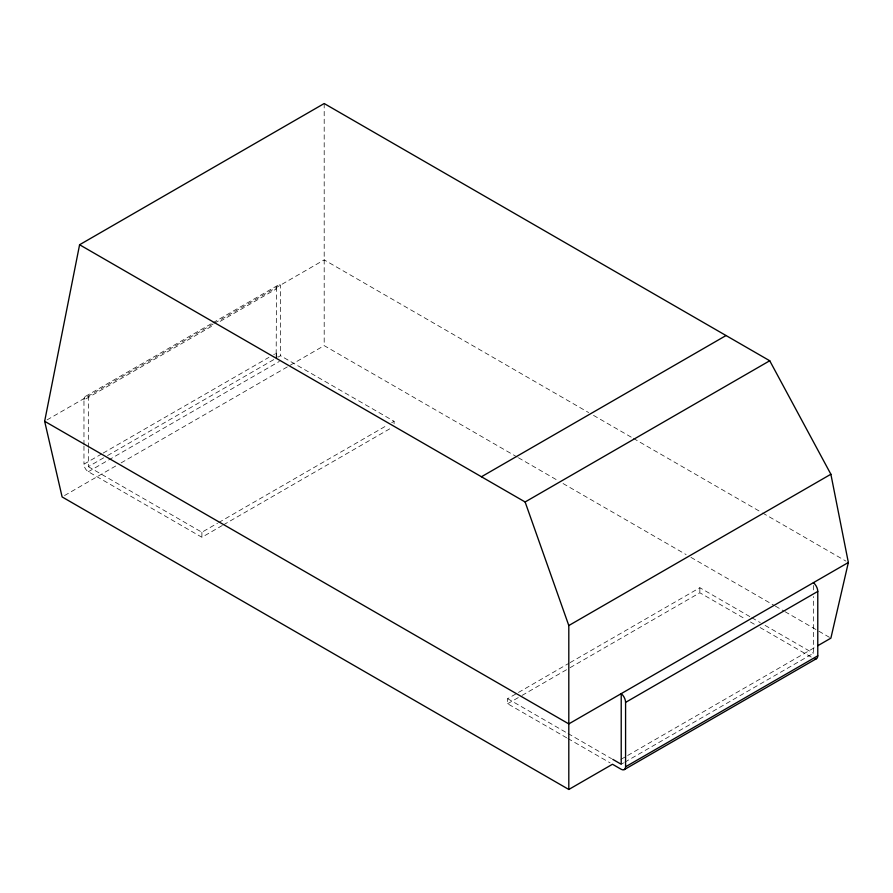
<?xml version="1.0" encoding="UTF-8"?>
<svg xmlns="http://www.w3.org/2000/svg" width="893" height="893" viewBox="0 0 893 893"><rect width="100%" height="100%" fill="white"/><g stroke="black" fill="none" stroke-linecap="round" stroke-linejoin="round"><path stroke-width="0.67" stroke-dasharray="4.46 3.35" d="M278.114 357.1L280.525 355.715L280.558 285.09A8.149 4.711 60 0 0 276.183 289.019L218.506 322.317M394.081 423.807L394.092 421.284L280.525 355.715M276.495 287.033L276.149 358.238L276.149 353.193L273.749 354.577M85.605 396.291L211.741 323.467M212.936 322.775L277.823 285.313M47.016 419.922L213.26 323.936M214.465 323.244L324.192 259.885L588.688 412.588M83.964 444.625L83.964 399.997L213.695 325.097M222.312 525.497L201.896 537.285L88.329 471.716A6.173 3.572 60 0 1 83.964 464.159L101.981 453.756M103.175 453.064L268.938 357.356M88.329 448.677L88.329 466.671L106.345 456.278M107.551 455.575L276.919 357.792M88.329 471.716L279.319 361.453M64.53 495.548L116.28 465.666M121.091 462.898L324.192 345.624L517.214 457.071M88.329 466.671L201.896 532.239L217.512 523.231M218.707 522.539L386.881 425.448M391.681 422.668L394.092 421.284M223.518 524.805L391.681 427.714M566.698 737.819L507.648 703.729L507.648 698.683L517.259 693.135M518.465 692.443L568.908 663.309M570.114 662.617L699.844 587.728L750.578 617.018M507.648 703.729L520.865 696.093M522.07 695.401L568.908 668.355M570.114 667.663L699.844 592.762L745.633 619.206M620.892 759.396L815.387 647.101M621.215 764.252L623.615 762.868M624.821 762.164L813.411 653.285L813.411 596.524M593.521 415.379L632.166 437.693M633.371 438.385L761.394 512.303M762.6 512.995L845.939 561.105M518.42 457.763L558.237 480.747M563.059 483.537L686.114 554.575M690.936 557.366L774.175 605.421M775.381 606.124L783.831 610.991M785.036 611.694L829.675 637.457M751.794 617.722L760.244 622.6M765.078 625.39L813.411 653.285M750.444 621.986L755.266 624.765M760.088 627.545L811.224 657.069M507.648 698.683L566.854 732.863M568.06 733.555L611.549 758.67M567.903 738.511L610.075 762.856M276.194 353.874L276.149 353.193L276.194 353.874A6.173 3.572 60 0 0 277.433 357.501M813.411 585.451L813.411 590.987M699.844 587.728L699.844 592.762M324.192 103.532L324.192 345.624M201.896 532.239L201.896 537.285M88.329 447.293L88.329 396.068A8.149 4.699 60 0 0 83.964 399.997M83.964 446.02L83.964 464.159"/><path stroke-width="1.34" d="M813.411 582.683A7.791 4.498 60 0 1 817.776 591.423L817.776 655.808L625.58 766.774A6.173 3.572 60 0 1 621.215 769.297L612.486 764.252L568.808 789.468L62.119 496.943L44.65 421.284L79.589 244.749L324.192 103.532L769.733 360.761L830.881 474.239L848.35 562.501L830.881 638.16L817.776 645.728M481.439 476.762L726.042 335.534M79.589 244.749L525.117 501.978L769.733 360.761M568.808 789.468L568.808 625.546L830.881 474.239M848.35 562.501L568.808 723.899L44.65 421.284M625.58 766.774L625.58 702.389L817.776 591.423M624.307 769.599L816.492 658.643M612.765 759.363L621.215 764.252L621.215 693.638A7.791 4.498 60 0 1 625.58 702.389M525.117 501.978L568.808 625.546M817.776 655.808A6.173 3.572 60 0 1 815.075 658.911"/></g></svg>
